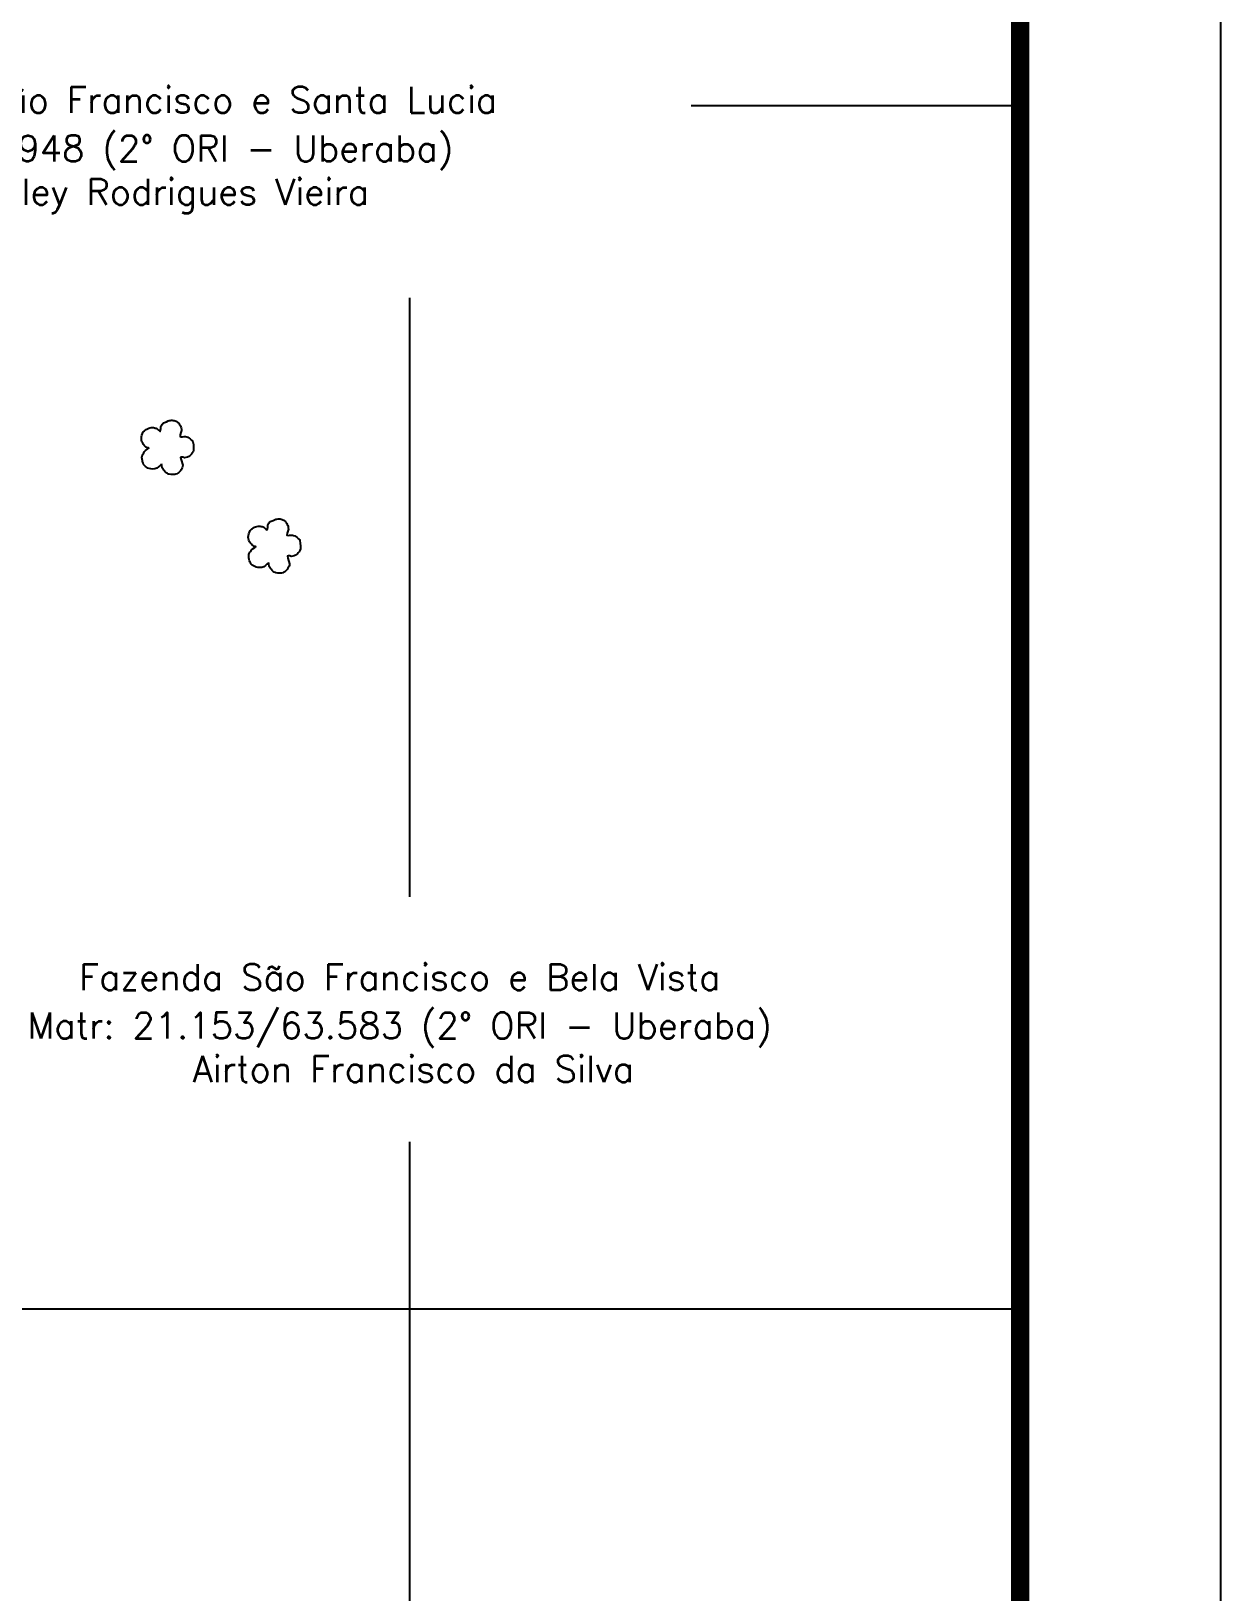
# Model space of a CAD drawing. Header units: inches. Extents: x 738061 to 743311, y 7815268 to 7822693.
# Drawn here: x 741828 to 743311, y 7816647 to 7818593 of the extents above; entities that cross this region are included whole.
import ezdxf

# ---------------------------------------------------------------- set-up
doc = ezdxf.new("R2010")
doc.units = ezdxf.units.IN
doc.header["$MEASUREMENT"] = 0
doc.linetypes.add('CONTINUO', pattern=[0])
doc.linetypes.add('LIN0', pattern=[0])
for name, color, linetype in [('H-ÁRVORE', 94, 'Continuous'), ('MALHA', 8, 'Continuous'), ('MARGEM', 5, 'Continuous'), ('TEXTO', 7, 'Continuous')]:
    doc.layers.add(name, color=color, linetype=linetype)
doc.styles.add('Simplex', font='simplex.shx')

# ---------------------------------------------------------------- blocks, each defined once
blk = doc.blocks.new('mato')
at = {"layer": 'H-ÁRVORE', "linetype": 'CONTINUO'}
blk.add_lwpolyline([(734601.62, 7824194.74), (734600.84, 7824194.07), (734599.99, 7824193.3), (734599.06, 7824192.59), (734597.97, 7824192.29), (734596.87, 7824192.17), (734595.81, 7824192.21), (734594.94, 7824192.4), (734594.17, 7824192.71), (734593.49, 7824193.11), (734592.85, 7824193.6), (734592.3, 7824194.14), (734591.84, 7824194.73), (734591.53, 7824195.29), (734591.31, 7824195.9), (734591.17, 7824196.58), (734591.02, 7824197.49), (734590.95, 7824198.42), (734590.98, 7824199.32), (734591.21, 7824199.97), (734591.52, 7824200.54), (734591.87, 7824201.04), (734592.13, 7824201.49), (734592.43, 7824201.91), (734592.8, 7824202.32), (734594.2, 7824203.22), (734594.68, 7824203.59), (734594.47, 7824203.74), (734593.48, 7824203.97), (734593.1, 7824204.2), (734592.71, 7824204.51), (734592.31, 7824204.94), (734591.81, 7824205.57), (734591.33, 7824206.31), (734590.93, 7824207.12), (734590.71, 7824207.95), (734590.63, 7824208.82), (734590.68, 7824209.71), (734590.93, 7824210.69), (734591.28, 7824211.61), (734591.68, 7824212.41), (734591.98, 7824212.83), (734592.32, 7824213.13), (734592.72, 7824213.38), (734593.3, 7824213.8), (734593.95, 7824214.2), (734594.63, 7824214.55), (734595.32, 7824214.72), (734595.99, 7824214.8), (734596.64, 7824214.81), (734597.22, 7824214.79), (734597.75, 7824214.71), (734598.24, 7824214.59), (734598.68, 7824214.44), (734599.1, 7824214.25), (734599.51, 7824214), (734600.02, 7824213.45), (734600.49, 7824212.98), (734600.9, 7824212.76), (734601.1, 7824213.4), (734601.23, 7824214.25), (734601.32, 7824215.13), (734601.41, 7824215.51), (734601.52, 7824215.81), (734601.95, 7824216.53), (734602.3, 7824216.98), (734602.71, 7824217.39), (734603.2, 7824217.62), (734603.72, 7824217.8), (734604.26, 7824217.96), (734605.25, 7824218.43), (734605.76, 7824218.63), (734606.32, 7824218.73), (734606.89, 7824218.78), (734607.46, 7824218.78), (734608.02, 7824218.75), (734608.55, 7824218.68), (734609.07, 7824218.55), (734609.54, 7824218.37), (734609.97, 7824218.14), (734610.37, 7824217.86), (734610.72, 7824217.57), (734611.04, 7824217.22), (734611.34, 7824216.82), (734611.65, 7824216.31), (734611.94, 7824215.75), (734612.19, 7824215.14), (734612.38, 7824214.61), (734612.5, 7824214), (734612.52, 7824213.28), (734612.18, 7824212.1), (734611.87, 7824210.94), (734611.75, 7824209.96), (734612.35, 7824209.79), (734613.17, 7824209.85), (734614.07, 7824210), (734614.74, 7824209.92), (734615.38, 7824209.78), (734616, 7824209.54), (734616.65, 7824209.1), (734617.26, 7824208.61), (734617.81, 7824208.1), (734618.23, 7824207.87), (734618.56, 7824207.53), (734618.81, 7824206.95), (734619.02, 7824205.52), (734619.12, 7824203.92), (734619.09, 7824202.38), (734618.82, 7824201.51), (734618.43, 7824200.85), (734617.97, 7824200.34), (734617.54, 7824199.8), (734617.05, 7824199.35), (734616.48, 7824198.97), (734615.74, 7824198.68), (734614.94, 7824198.47), (734614.14, 7824198.35), (734613.28, 7824198.58), (734612.56, 7824198.7), (734612.08, 7824198.53), (734612.33, 7824197.26), (734613.18, 7824194.26), (734613.15, 7824193.5), (734612.97, 7824192.92), (734612.32, 7824191.83), (734611.9, 7824191.24), (734611.44, 7824190.71), (734611.03, 7824190.28), (734610.58, 7824189.92), (734610.08, 7824189.63), (734609.48, 7824189.4), (734608.82, 7824189.24), (734608.15, 7824189.15), (734607.49, 7824189.14), (734606.85, 7824189.18), (734605.74, 7824189.33), (734605.27, 7824189.45), (734604.81, 7824189.67), (734604.24, 7824190.15), (734603.69, 7824190.7), (734603.16, 7824191.29), (734602.72, 7824191.75), (734602.34, 7824192.22), (734602.04, 7824192.75), (734601.87, 7824194.32), (734601.7, 7824194.96)], dxfattribs=at)

msp = doc.modelspace()

# ---------------------------------------------------------------- linework, layer by layer
at = {"layer": 'MALHA'}
for points in [[(742650.4, 7818500), (743060.7, 7818500)], [(742300, 7817513.6), (742300, 7818260.2)], [(742300, 7816103.9), (742300, 7817208.2)], [(741703.4, 7817000), (743060.7, 7817000)]]:
    msp.add_lwpolyline(points, dxfattribs=at)
at = {"layer": 'MARGEM', "color": 174, "linetype": 'LIN0', "flags": 128}
msp.add_lwpolyline([(743310.7, 7815267.9), (743310.7, 7822692.9), (738060.7, 7822692.9), (738060.7, 7815267.9)], close=True, dxfattribs=at)
at = {"layer": 'MARGEM', "color": 174, "linetype": 'LIN0', "const_width": 22.7, "flags": 128}
msp.add_lwpolyline([(743060.7, 7816103.9), (743060.7, 7822442.9), (738310.7, 7822442.9), (738310.7, 7816103.9)], close=True, dxfattribs=at)

# ---------------------------------------------------------------- block references
at = {"layer": 'H-ÁRVORE', "linetype": 'Continuous', "xscale": 2.281696714529591, "yscale": 2.281696714529591, "zscale": 2.281696714529591}
for p in [(-934147.7, -10034386.7), (-934014.5, -10034509.6)]:
    msp.add_blockref('mato', p, dxfattribs=at)

# ---------------------------------------------------------------- texts
at = {"layer": 'TEXTO', "linetype": 'ByBlock', "style": 'Simplex'}
for s, p in [('Fazendas São Francisco e Santa Lucia', (741543.7, 7818490.7)), ('Matr: 85.948 (2° ORI - Uberaba)', (741610.2, 7818430.3)), ('Sirley Rodrigues Vieira', (741758.8, 7818376.1)), ('Fazenda São Francisco e Bela Vista', (741887.5, 7817397.3)), ('Matr: 21.153/63.583 (2° ORI - Uberaba)', (741823.3, 7817336.9)), ('Airton Francisco da Silva', (742029.1, 7817282.8))]:
    msp.add_text(s, height=32.5, dxfattribs=at).set_placement(p)

doc.saveas('drawing.dxf')
